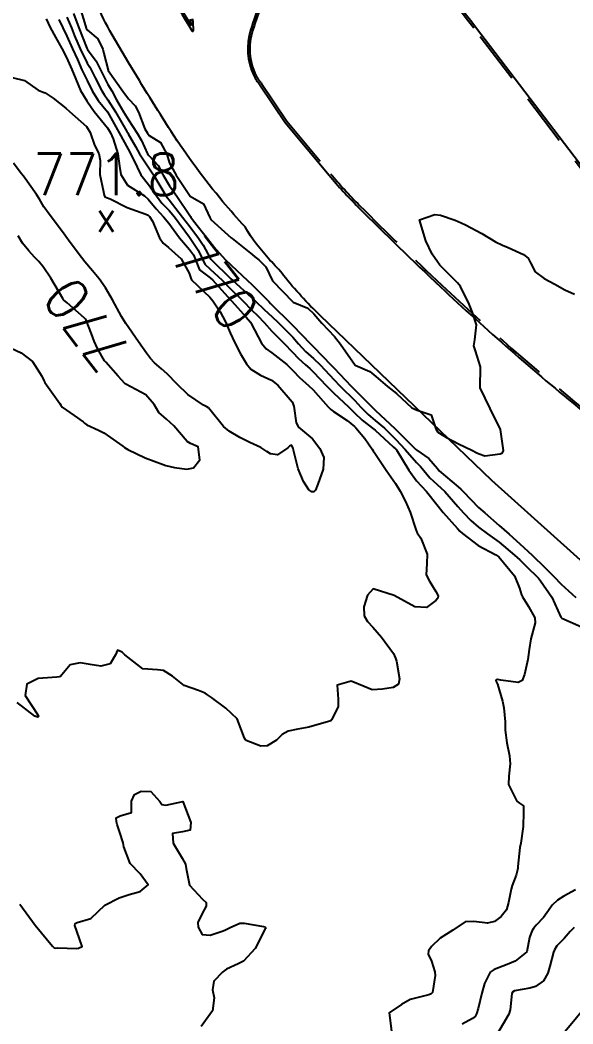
# Model space of a CAD drawing. Header units: metres. Extents: x 298520 to 308411, y 7433745 to 7450750.
# Drawn here: x 302762.1 to 302815.1, y 7440802.5 to 7440898.7 of the extents above; entities that cross this region are included whole.
import ezdxf
from ezdxf.enums import TextEntityAlignment as Align

# ---------------------------------------------------------------- set-up
doc = ezdxf.new("R2010")
doc.units = ezdxf.units.M
doc.header["$LTSCALE"] = 10
doc.linetypes.add('DASHED', pattern=[0.75, 0.5, -0.25])
for name, color, linetype in [('Canteiro', 45, 'DASHED'), ('Cotas', 45, 'Continuous'), ('Curvas de Nivel 1m', 11, 'Continuous'), ('Curvas de Nivel 5m', 15, 'Continuous'), ('Pontos Cotados', 45, 'Continuous'), ('Vias Primárias', 230, 'Continuous')]:
    doc.layers.add(name, color=color, linetype=linetype)
doc.styles.add('Style-STANDARD', font='STANDARD.shx')

# ---------------------------------------------------------------- blocks, each defined once
blk = doc.blocks.new('ELVTXT_175')
at = {"layer": 'Pontos Cotados', "linetype": 'Continuous', "style": 'Style-STANDARD'}
for s, height, p in [('771.8', 4, (0, 4)), ('x', 3, (0, 0))]:
    blk.add_text(s, height=height, dxfattribs=at).set_placement(p, align=Align.MIDDLE_CENTER)

msp = doc.modelspace()

# ---------------------------------------------------------------- linework, layer by layer
at = {"layer": 'Canteiro'}
for points in [[(302774.231, 7440906.374, 0.035819), (302778.535, 7440898.129, 0.034086), (302778.459, 7440898.753)], [(302895.186, 7440800.143), (302885.197, 7440808.517), (302876.27, 7440816.349, -0.000486), (302866.909, 7440825.511, -0.009141), (302863.104, 7440829.38, 0.007636), (302857.421, 7440835.196, -0.036632), (302850.912, 7440842.678, 0.025817), (302848.588, 7440845.469, -0.002706), (302838.864, 7440856.594), (302831.673, 7440864.81), (302818.339, 7440881.141), (302805.615, 7440897.861, 0.029387), (302799.434, 7440905.062, 0.087818)], [(302785.375, 7440900.462, 0.01079), (302784.411, 7440897.618, 0.18964), (302784.703, 7440893.418, 0.071532), (302785.26, 7440892.581), (302787.698, 7440888.972), (302791.892, 7440883.924, 0.022963), (302794.666, 7440880.88, 0.008122), (302802.541, 7440873.251, 0.017407), (302816.123, 7440861.374, 0.000533), (302827.1, 7440852.45, -0.002875), (302845.167, 7440837.62, 0.007556), (302857.364, 7440827.798, -0.011159), (302885.311, 7440804.959, 0.014303), (302916.524, 7440779.778)]]:
    msp.add_lwpolyline(points, format="xyb", dxfattribs=at)
at = {"layer": 'Curvas de Nivel 1m', "flags": 128}
for points, elevation in [([(302767.248, 7440899.29), (302767.765, 7440897.898), (302768.53, 7440895.954), (302768.559, 7440895.89), (302768.592, 7440895.835), (302769.431, 7440894.727), (302769.845, 7440893.871), (302770.552, 7440892.472), (302770.916, 7440891.856), (302771.374, 7440891.012), (302772.034, 7440889.845), (302772.512, 7440889.081), (302773.369, 7440887.827), (302773.781, 7440887.115), (302774.359, 7440885.821), (302774.471, 7440885.663), (302775.377, 7440884.722), (302775.848, 7440883.799), (302776.437, 7440882.755), (302777.148, 7440881.783), (302778.404, 7440879.918), (302778.467, 7440879.832), (302778.506, 7440879.768), (302778.747, 7440879.415), (302780.063, 7440877.745), (302780.188, 7440877.559), (302780.368, 7440877.291), (302781.769, 7440875.726), (302782.347, 7440875.155), (302783.919, 7440873.704), (302784.327, 7440873.315), (302785.957, 7440871.675), (302786.134, 7440871.505), (302786.3, 7440871.347), (302788.019, 7440869.653), (302788.279, 7440869.389), (302789.962, 7440867.624), (302790.106, 7440867.476), (302790.25, 7440867.332), (302791.936, 7440865.603), (302792.23, 7440865.289), (302793.842, 7440863.584), (302794.207, 7440863.211), (302795.862, 7440861.555), (302796.025, 7440861.396), (302796.18, 7440861.255), (302798.025, 7440859.531), (302798.161, 7440859.397), (302800.045, 7440857.511), (302800.132, 7440857.438), (302801.282, 7440856.65), (302802.115, 7440855.694), (302802.292, 7440855.478), (302804.098, 7440853.943), (302804.358, 7440853.718), (302804.615, 7440853.452), (302806.071, 7440851.939), (302806.649, 7440851.424), (302808.051, 7440850.226), (302808.987, 7440849.401), (302810.029, 7440848.458), (302811.189, 7440847.372), (302811.614, 7440846.971), (302812.005, 7440846.608), (302813.274, 7440845.347), (302813.986, 7440844.618), (302815.372, 7440843.326)], 767), ([(302767.875, 7440899.898), (302768.403, 7440898.105), (302768.471, 7440897.891), (302768.611, 7440897.674), (302769.578, 7440896.851), (302770.049, 7440895.868), (302770.175, 7440895.452), (302770.562, 7440893.86), (302770.573, 7440893.833), (302771.979, 7440891.846), (302772.535, 7440891.091), (302773.149, 7440890.45), (302773.497, 7440889.825), (302774.077, 7440888.238), (302774.343, 7440887.812), (302774.401, 7440887.72), (302774.491, 7440887.597), (302775.595, 7440886.914), (302776.182, 7440885.794), (302776.248, 7440885.571), (302776.464, 7440884.942), (302777.078, 7440883.784), (302778.423, 7440881.77), (302779.722, 7440881.056), (302780.302, 7440879.742), (302780.4, 7440879.541), (302782.036, 7440878.066), (302782.374, 7440877.791), (302782.465, 7440877.719), (302784.358, 7440876.206), (302784.637, 7440875.977), (302785.009, 7440875.69), (302785.682, 7440875.015), (302786.333, 7440873.67), (302788.275, 7440871.65), (302788.303, 7440871.634), (302789.705, 7440871.037), (302790.292, 7440870.51), (302791.043, 7440869.612), (302792.264, 7440868.324), (302792.837, 7440867.594), (302794.233, 7440865.58), (302795.637, 7440864.969), (302796.223, 7440864.514), (302797.346, 7440863.539), (302798.203, 7440862.858), (302799.66, 7440861.515), (302800.181, 7440861.271), (302801.518, 7440860.831), (302801.966, 7440859.483), (302802.158, 7440859.178), (302802.979, 7440858.643), (302804.142, 7440858.058), (302805.416, 7440857.441), (302805.9, 7440857.203), (302806.129, 7440857.086), (302806.651, 7440856.902), (302808.13, 7440857.091), (302808.357, 7440857.181), (302808.457, 7440857.407), (302808.163, 7440859.41), (302807.185, 7440861.42), (302806.213, 7440863.43), (302806.233, 7440865.43), (302805.762, 7440866.951), (302805.62, 7440867.439), (302805.69, 7440868.01), (302805.871, 7440869.436), (302805.482, 7440870.629), (302805.167, 7440871.447), (302804.328, 7440873.129), (302804.053, 7440873.463), (302802.35, 7440875.168), (302802.115, 7440875.482), (302801.629, 7440876.219), (302800.994, 7440877.494), (302800.403, 7440879.5), (302801.875, 7440880.018), (302802.408, 7440879.951), (302803.806, 7440879.466), (302804.399, 7440879.225), (302804.819, 7440879.031), (302806.384, 7440878.193), (302807.697, 7440877.417), (302808.37, 7440877.092), (302808.908, 7440876.864), (302810.361, 7440876.191), (302810.813, 7440875.838), (302811.039, 7440875.38), (302811.493, 7440874.521), (302812.338, 7440873.879), (302813.359, 7440873.35), (302814.325, 7440872.81), (302815.263, 7440872.381)], 766), ([(302765.843, 7440898.7), (302766.216, 7440897.914), (302766.605, 7440897.123), (302767.164, 7440895.904), (302767.624, 7440894.858), (302768.047, 7440893.895), (302768.557, 7440892.854), (302769.046, 7440891.882), (302769.602, 7440890.943), (302770.512, 7440889.86), (302770.523, 7440889.844), (302771.615, 7440887.849), (302772.477, 7440886.288), (302772.636, 7440885.999), (302772.726, 7440885.837), (302773.004, 7440885.298), (302773.705, 7440883.827), (302774.439, 7440882.897), (302775.22, 7440881.808), (302775.725, 7440881.109), (302776.409, 7440880.391), (302776.938, 7440879.785), (302778.374, 7440877.86), (302778.442, 7440877.769), (302779.21, 7440876.606), (302779.602, 7440875.751), (302779.852, 7440875.251), (302780.343, 7440874.771), (302781.489, 7440873.728), (302782.32, 7440872.882), (302783.504, 7440871.708), (302784.295, 7440870.897), (302784.9, 7440870.302), (302785.521, 7440869.681), (302786.271, 7440868.843), (302787.423, 7440867.658), (302788.245, 7440866.825), (302788.824, 7440866.226), (302789.484, 7440865.631), (302789.884, 7440865.28), (302790.226, 7440864.945), (302791.507, 7440863.607), (302792.202, 7440862.896), (302793.61, 7440861.586), (302794.177, 7440861.012), (302794.91, 7440860.308), (302795.909, 7440859.554), (302796.16, 7440859.361), (302797.896, 7440857.773), (302798.133, 7440857.549), (302798.15, 7440857.53), (302798.192, 7440857.469), (302799.366, 7440855.517), (302800.103, 7440854.518), (302800.588, 7440853.993), (302801.061, 7440853.495), (302802.074, 7440852.229), (302802.673, 7440851.474), (302804.048, 7440849.933), (302804.279, 7440849.691), (302804.533, 7440849.453), (302806.026, 7440848.3), (302807.704, 7440847.413), (302808.011, 7440847.223), (302809.517, 7440845.395), (302809.981, 7440844.227), (302810.17, 7440843.582), (302810.261, 7440843.386), (302810.861, 7440842.475), (302811.442, 7440841.368), (302811.484, 7440840.912), (302811.078, 7440839.373), (302810.898, 7440838.36), (302810.785, 7440837.377), (302810.447, 7440835.95), (302810.24, 7440835.384), (302809.871, 7440835.189), (302808.203, 7440835.407), (302807.874, 7440835.469), (302807.815, 7440835.47), (302807.716, 7440835.412), (302807.747, 7440835.287), (302807.869, 7440835.028), (302808.355, 7440833.405), (302808.486, 7440832.761), (302808.602, 7440831.402), (302808.616, 7440830.601), (302808.761, 7440829.4), (302809.019, 7440828.169), (302809.096, 7440827.397), (302808.948, 7440826.215), (302808.941, 7440825.398), (302809.737, 7440823.818), (302809.973, 7440823.624), (302810.366, 7440823.381), (302810.36, 7440822.744), (302810.324, 7440821.381), (302810.097, 7440819.794), (302810.014, 7440819.385), (302809.827, 7440817.55), (302809.82, 7440817.388), (302809.799, 7440817.249), (302809.653, 7440816.738), (302809.296, 7440815.736), (302809.172, 7440815.395), (302808.927, 7440814.09), (302808.725, 7440813.399), (302808.232, 7440812.775), (302807.596, 7440812.279), (302806.902, 7440812.112), (302805.595, 7440812.277), (302804.787, 7440812.256), (302803.583, 7440811.46), (302802.368, 7440810.679), (302801.567, 7440809.901), (302801.271, 7440809.484), (302801.242, 7440809.167), (302801.553, 7440808.492), (302801.865, 7440807.477), (302801.895, 7440807.119), (302801.64, 7440805.479), (302801.578, 7440805.414), (302801.512, 7440805.37), (302801.298, 7440805.27), (302799.506, 7440804.818), (302798.693, 7440804.326), (302797.493, 7440803.53), (302797.737, 7440801.527)], 769), ([(302766.628, 7440898.927), (302767.058, 7440897.906), (302767.357, 7440897.151), (302767.882, 7440895.897), (302768.579, 7440894.536), (302768.819, 7440894.13), (302768.941, 7440893.884), (302769.322, 7440893.118), (302769.967, 7440891.869), (302770.182, 7440891.508), (302770.534, 7440891.008), (302771.27, 7440889.853), (302772.375, 7440887.961), (302772.444, 7440887.84), (302772.492, 7440887.756), (302773.195, 7440886.544), (302773.587, 7440885.829), (302774.46, 7440884.483), (302774.741, 7440884.101), (302774.909, 7440883.813), (302775.606, 7440882.632), (302776.138, 7440881.794), (302776.257, 7440881.628), (302776.419, 7440881.435), (302777.691, 7440879.777), (302778.389, 7440878.861), (302779.24, 7440877.757), (302779.691, 7440877.075), (302780.354, 7440875.842), (302780.422, 7440875.739), (302782.334, 7440873.853), (302782.479, 7440873.719), (302784.309, 7440872.073), (302784.708, 7440871.694), (302785.524, 7440870.91), (302786.288, 7440870.212), (302786.87, 7440869.664), (302788.262, 7440868.266), (302788.821, 7440867.641), (302789.497, 7440866.882), (302790.239, 7440866.213), (302790.88, 7440865.614), (302792.219, 7440864.172), (302792.782, 7440863.594), (302794.192, 7440862.211), (302794.798, 7440861.571), (302795.483, 7440860.867), (302796.17, 7440860.291), (302797.036, 7440859.541), (302798.147, 7440858.466), (302799.025, 7440857.521), (302800.12, 7440856.257), (302800.49, 7440855.878), (302800.815, 7440855.499), (302801.409, 7440854.794), (302802.1, 7440854.163), (302802.819, 7440853.473), (302804.072, 7440852.059), (302804.609, 7440851.452), (302805.317, 7440850.703), (302806.049, 7440850.054), (302806.91, 7440849.421), (302808.031, 7440848.613), (302809.517, 7440847.395), (302810.008, 7440846.928), (302810.796, 7440846.173), (302811.617, 7440845.366), (302811.793, 7440845.165), (302811.989, 7440844.934), (302813.082, 7440843.349), (302813.944, 7440841.443), (302814.038, 7440841.339), (302815.935, 7440840.519)], 768), ([(302761.371, 7440893.162), (302762.556, 7440892.846), (302763.881, 7440891.94), (302764.359, 7440891.75), (302764.54, 7440891.672), (302765.302, 7440891.155), (302766.526, 7440890.2), (302766.874, 7440889.906), (302768.502, 7440888.467), (302768.857, 7440887.885), (302769.266, 7440886.663), (302769.668, 7440885.872), (302769.804, 7440885.208), (302769.78, 7440883.87), (302770.113, 7440882.18), (302770.186, 7440881.864), (302770.259, 7440881.7), (302770.421, 7440881.647), (302770.763, 7440881.514), (302772.411, 7440880.681), (302774.171, 7440880.057), (302774.404, 7440879.953), (302774.471, 7440879.887), (302774.529, 7440879.818), (302774.827, 7440879.383), (302775.498, 7440877.803), (302775.86, 7440877.29), (302776.364, 7440876.863), (302777.562, 7440875.778), (302778.339, 7440874.399), (302778.485, 7440873.919), (302778.565, 7440873.767), (302780.308, 7440872.1), (302780.618, 7440871.737), (302781.318, 7440870.705), (302781.827, 7440869.725), (302782.268, 7440868.701), (302782.725, 7440867.715), (302783.267, 7440866.685), (302783.826, 7440865.704), (302784.228, 7440865.197), (302785.156, 7440864.619), (302786.218, 7440864.158), (302786.838, 7440863.664), (302788.189, 7440862.064), (302788.364, 7440861.647), (302788.587, 7440860.063), (302788.824, 7440859.643), (302790.147, 7440858.537), (302790.866, 7440857.619), (302791.239, 7440856.728), (302791.177, 7440855.614), (302790.647, 7440854.17), (302790.427, 7440853.625), (302790.278, 7440853.439), (302790.09, 7440853.44), (302789.796, 7440853.633), (302789.294, 7440854.445), (302788.771, 7440855.643), (302788.323, 7440857.456), (302788.3, 7440857.648), (302788.137, 7440857.924), (302787.951, 7440857.836), (302787.795, 7440857.653), (302786.805, 7440856.984), (302786.127, 7440857.105), (302785.783, 7440857.329), (302785.203, 7440857.684), (302784.14, 7440858.182), (302783.198, 7440858.658), (302782.158, 7440859.269), (302781.626, 7440859.725), (302780.18, 7440861.486), (302780.038, 7440861.598), (302779.714, 7440861.747), (302778.198, 7440862.788), (302777.188, 7440863.78), (302776.222, 7440864.747), (302775.669, 7440865.24), (302775.015, 7440865.808), (302774.636, 7440866.213), (302774.242, 7440866.742), (302773.471, 7440867.828), (302772.279, 7440869.564), (302772.109, 7440869.842), (302771.866, 7440870.265), (302770.985, 7440871.853), (302770.32, 7440873.004), (302769.704, 7440873.869), (302769.076, 7440874.615), (302768.349, 7440875.481), (302768.028, 7440875.893), (302766.93, 7440877.342), (302766.511, 7440877.909), (302766.376, 7440878.094), (302765.008, 7440879.924), (302764.411, 7440880.758), (302763.981, 7440881.499), (302763.72, 7440881.941), (302762.449, 7440883.693), (302762.244, 7440883.962), (302761.504, 7440884.928)], 771), ([(302815.348, 7440815.323), (302814.236, 7440814.725), (302813.623, 7440814.322), (302813.123, 7440813.84), (302812.769, 7440813.348), (302812.281, 7440812.675), (302811.591, 7440811.928), (302811.325, 7440811.626), (302811.16, 7440811.366), (302810.954, 7440810.746), (302810.678, 7440809.373), (302809.554, 7440808.481), (302808.796, 7440808.152), (302807.546, 7440807.69), (302807.175, 7440807.416), (302806.615, 7440806.335), (302806.386, 7440805.427), (302806.012, 7440803.946), (302805.864, 7440803.434), (302805.73, 7440803.196), (302805.486, 7440802.994), (302804.491, 7440802.437)], 768), ([(302815.207, 7440811.706), (302814.847, 7440811.327), (302814.253, 7440810.656), (302813.569, 7440809.951), (302813.322, 7440809.585), (302813.247, 7440809.343), (302812.901, 7440807.995), (302812.695, 7440807.348), (302812.283, 7440806.601), (302811.524, 7440806.067), (302810.976, 7440805.913), (302809.517, 7440805.634), (302809.345, 7440805.562), (302809.238, 7440805.393), (302809.085, 7440803.806), (302808.966, 7440803.395), (302808.408, 7440802.472), (302807.766, 7440801.407)], 767)]:
    msp.add_lwpolyline(points, dxfattribs=dict(at, elevation=elevation))
at = {"layer": 'Curvas de Nivel 5m', "elevation": 770, "flags": 128}
for points in [[(302764.625, 7440898.761), (302765.019, 7440897.926), (302765.523, 7440897.001), (302766.145, 7440895.914), (302766.585, 7440895.069), (302767.106, 7440893.905), (302767.476, 7440892.984), (302767.929, 7440891.896), (302768.533, 7440890.91), (302768.937, 7440890.293), (302769.237, 7440889.879), (302770.5, 7440888.317), (302770.792, 7440887.857), (302771.07, 7440887.271), (302771.507, 7440885.85), (302771.659, 7440884.65), (302771.79, 7440883.847), (302772.438, 7440882.843), (302774.067, 7440881.824), (302774.42, 7440881.492), (302775.163, 7440880.561), (302775.882, 7440879.798), (302776.394, 7440879.205), (302777.419, 7440877.78), (302778.362, 7440876.679), (302778.752, 7440876.159), (302778.904, 7440875.762), (302779.323, 7440874.736), (302780.335, 7440873.939), (302780.594, 7440873.737), (302782.305, 7440871.86), (302782.434, 7440871.719), (302783.8, 7440870.192), (302784.2, 7440869.701), (302784.281, 7440869.574), (302785.259, 7440867.685), (302785.715, 7440867.146), (302786.244, 7440866.776), (302787.705, 7440865.655), (302788.228, 7440865.11), (302788.939, 7440864.358), (302789.773, 7440863.627), (302790.207, 7440863.219), (302791.658, 7440861.605), (302791.921, 7440861.345), (302792.179, 7440861.159), (302793.484, 7440860.273), (302794.164, 7440859.715), (302794.237, 7440859.652), (302794.315, 7440859.578), (302795.155, 7440858.557), (302795.865, 7440857.554), (302795.97, 7440857.392), (302796.129, 7440857.155), (302797.225, 7440855.539), (302798.1, 7440854.247), (302798.561, 7440853.525), (302799.076, 7440852.522), (302799.501, 7440851.516), (302800.046, 7440849.831), (302800.133, 7440849.598), (302800.188, 7440849.508), (302800.519, 7440849.02), (302801.143, 7440847.493), (302801.101, 7440846.59), (302801.051, 7440845.494), (302801.375, 7440844.877), (302801.977, 7440843.904), (302802.197, 7440843.478), (302802.175, 7440843.272), (302801.966, 7440843.042), (302801.083, 7440842.366), (302799.957, 7440842.443), (302797.973, 7440843.53), (302795.979, 7440844.151), (302795.415, 7440843.558), (302795.076, 7440842.444), (302795.106, 7440841.563), (302795.414, 7440841.034), (302795.932, 7440840.487), (302796.766, 7440839.542), (302797.907, 7440837.949), (302798.116, 7440837.528), (302798.212, 7440837.214), (302798.483, 7440835.524), (302798.385, 7440835.008), (302797.865, 7440834.712), (302796.872, 7440834.531), (302795.862, 7440834.489), (302795.095, 7440834.791), (302793.87, 7440835.304), (302792.52, 7440834.94), (302792.61, 7440833.592), (302792.597, 7440832.837), (302791.967, 7440831.599), (302791.907, 7440831.514), (302791.822, 7440831.485), (302791.669, 7440831.45), (302789.816, 7440830.908), (302788.752, 7440830.702), (302787.812, 7440830.519), (302787.261, 7440830.203), (302786.704, 7440829.661), (302785.797, 7440829.103), (302785.205, 7440829.087), (302783.802, 7440829.639), (302783.729, 7440829.701), (302783.646, 7440829.86), (302782.919, 7440831.709), (302781.838, 7440832.727), (302780.475, 7440833.741), (302780.107, 7440833.997), (302779.857, 7440834.152), (302779.214, 7440834.402), (302777.864, 7440834.9), (302776.73, 7440835.781), (302775.881, 7440836.335), (302775.298, 7440836.382), (302773.883, 7440836.481), (302772.187, 7440837.837), (302771.905, 7440838.089), (302771.484, 7440838.267), (302771.286, 7440837.846), (302770.774, 7440836.967), (302769.886, 7440836.739), (302768.861, 7440836.902), (302767.891, 7440837.065), (302766.922, 7440836.865), (302766.15, 7440835.907), (302766.014, 7440835.766), (302765.871, 7440835.719), (302765.663, 7440835.706), (302763.869, 7440835.57), (302762.791, 7440835.023), (302762.627, 7440833.952), (302763.825, 7440832.077), (302763.894, 7440831.939), (302763.822, 7440831.857), (302763.538, 7440831.943), (302761.843, 7440833.275)], [(302760.791, 7440867.439), (302762.245, 7440866.756), (302763.319, 7440865.949), (302764.219, 7440864.528), (302764.398, 7440864.12), (302764.504, 7440863.936), (302765.3, 7440862.82), (302765.929, 7440861.914), (302766.027, 7440861.758), (302766.18, 7440861.571), (302767.305, 7440860.765), (302768.166, 7440860.15), (302768.316, 7440860.039), (302768.543, 7440859.884), (302769.645, 7440859.355), (302770.155, 7440859.102), (302771.973, 7440857.842), (302772.141, 7440857.713), (302772.458, 7440857.517), (302774.126, 7440856.705), (302775.849, 7440856.062), (302776.116, 7440855.99), (302776.931, 7440855.782), (302778.111, 7440855.611), (302778.754, 7440855.76), (302779.346, 7440856.531), (302779.209, 7440857.754), (302778.462, 7440858.081), (302778.148, 7440858.289), (302776.874, 7440859.783), (302776.169, 7440860.407), (302775.425, 7440861.051), (302774.971, 7440861.808), (302774.197, 7440862.754), (302772.278, 7440863.773), (302772.212, 7440863.804), (302772.166, 7440863.84), (302771.529, 7440864.537), (302770.345, 7440865.859), (302770.234, 7440866.006), (302769.555, 7440867.179), (302769.238, 7440867.875), (302768.971, 7440868.58), (302768.463, 7440869.887), (302768.398, 7440870.002), (302768.285, 7440870.129), (302766.654, 7440871.552), (302766.302, 7440871.851), (302766.279, 7440871.886), (302766.267, 7440871.911), (302766.233, 7440871.981), (302765.07, 7440873.923), (302764.344, 7440875.016), (302763.919, 7440875.507), (302763.517, 7440875.943), (302762.965, 7440876.557), (302762.366, 7440877.274), (302761.948, 7440877.964)], [(302762.128, 7440813.955), (302763.593, 7440811.94), (302765.257, 7440809.915), (302765.408, 7440809.759), (302765.561, 7440809.742), (302765.717, 7440809.753), (302767.561, 7440809.712), (302767.723, 7440809.726), (302768.083, 7440809.885), (302767.585, 7440811.365), (302767.395, 7440811.892), (302767.407, 7440812.08), (302767.596, 7440812.18), (302768.915, 7440812.561), (302769.607, 7440813.236), (302770.262, 7440813.86), (302771.62, 7440814.538), (302772.582, 7440814.871), (302773.626, 7440815.152), (302774.402, 7440815.808), (302773.648, 7440816.839), (302772.688, 7440817.83), (302772.087, 7440819.428), (302772.015, 7440819.837), (302771.693, 7440820.8), (302771.447, 7440821.59), (302771.371, 7440821.845), (302771.347, 7440822.207), (302771.711, 7440822.401), (302772.814, 7440822.732), (302772.821, 7440823.829), (302773.109, 7440824.456), (302773.743, 7440824.781), (302774.663, 7440824.727), (302775.518, 7440823.793), (302775.728, 7440823.481), (302776.094, 7440823.42), (302777.733, 7440823.77), (302778.492, 7440821.762), (302778.423, 7440821.035), (302777.694, 7440820.888), (302776.753, 7440820.719), (302776.806, 7440819.779), (302777.669, 7440818.348), (302777.974, 7440817.767), (302778.049, 7440817.374), (302778.355, 7440815.763), (302779.62, 7440814.427), (302779.969, 7440814.098), (302779.957, 7440813.745), (302779.606, 7440813.107), (302779.15, 7440812.202), (302779.207, 7440811.754), (302779.582, 7440811.044), (302780.349, 7440810.971), (302781.588, 7440811.4), (302781.813, 7440811.494), (302782.26, 7440811.713), (302783.178, 7440812.115), (302783.589, 7440812.139), (302785.442, 7440811.815), (302785.584, 7440811.772), (302785.665, 7440811.669), (302785.646, 7440811.606), (302785.581, 7440811.503), (302784.648, 7440809.684), (302783.551, 7440808.487), (302783.035, 7440808.218), (302781.921, 7440807.716), (302781.699, 7440807.56), (302781.539, 7440807.444), (302780.686, 7440806.572), (302780.578, 7440805.734), (302780.732, 7440804.958), (302780.578, 7440803.734), (302779.478, 7440802.211)]]:
    msp.add_lwpolyline(points, dxfattribs=at)
at = {"layer": 'Vias Primárias'}
for points in [[(302774.047, 7440906.295, 0.037752), (302778.631, 7440897.597, 0.731871), (302778.735, 7440897.624, 0.059945), (302778.659, 7440898.771)], [(302895.313, 7440800.297), (302885.327, 7440808.669), (302876.406, 7440816.496, -0.000486), (302867.049, 7440825.653, -0.009141), (302863.25, 7440829.518, 0.007636), (302857.562, 7440835.338, -0.036632), (302851.072, 7440842.798, 0.025801), (302848.737, 7440845.603, -0.002706), (302839.015, 7440856.725), (302831.826, 7440864.939), (302818.496, 7440881.265), (302805.774, 7440897.982, 0.029387), (302799.578, 7440905.201, 0.087818)], [(302781.254, 7440761.916), (302824.383, 7440813.842, 0.032817), (302827.55, 7440818.146, 0.11523), (302828.521, 7440820.897, 0.111467), (302827.031, 7440834.114, 0.116133), (302823.035, 7440840.412), (302807.346, 7440854.548), (302790.899, 7440870.339, -0.031898), (302787.387, 7440874.17, 0.021271), (302786.078, 7440875.661, -0.059032), (302783.692, 7440878.83, -0.01283), (302781.57, 7440881.246, -0.030386), (302776.624, 7440887.968, -0.009382), (302772.571, 7440894.508), (302770.951, 7440897.235, -0.062553), (302768.279, 7440903.669)], [(302785.187, 7440900.531, 0.01079), (302784.22, 7440897.679, 0.18964), (302784.522, 7440893.332, 0.070604), (302785.102, 7440892.458), (302787.538, 7440888.852), (302791.738, 7440883.796, 0.022963), (302794.524, 7440880.739, 0.008122), (302802.404, 7440873.105, 0.017407), (302815.997, 7440861.219, 0.000533), (302826.974, 7440852.295, -0.002875), (302845.039, 7440837.466, 0.007556), (302857.241, 7440827.641, -0.011159), (302885.181, 7440804.807, 0.014303), (302916.401, 7440779.62)]]:
    msp.add_lwpolyline(points, format="xyb", dxfattribs=at)

# ---------------------------------------------------------------- block references
at = {"layer": 'Pontos Cotados', "linetype": 'Continuous'}
msp.add_blockref('ELVTXT_175', (302770.403, 7440879.86, 771.75), dxfattribs=at)

# ---------------------------------------------------------------- texts
at = {"layer": 'Cotas', "style": 'Style-STANDARD'}
for rotation, p in [(307.82101, (302780.831, 7440873.435, 770)), (127.46988, (302768.536, 7440869.45, 770))]:
    msp.add_text('770', height=4, rotation=rotation, dxfattribs=at).set_placement(p, align=Align.MIDDLE_CENTER)

doc.saveas('drawing.dxf')
